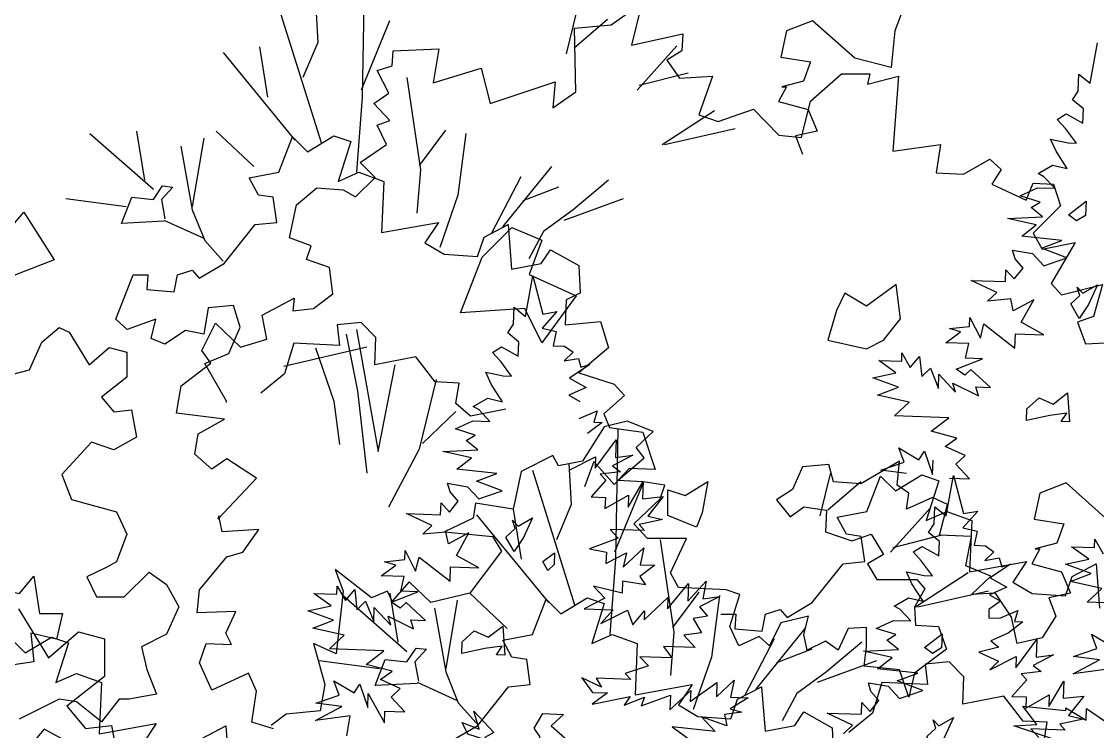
# Model space of a CAD drawing. Header units: inches. Extents: x -11 to 128, y 7 to 56.
# Drawn here: x 21.9189 to 22.3657, y 23.0931 to 23.3881 of the extents above; entities that cross this region are included whole.
import ezdxf

# ---------------------------------------------------------------- set-up
doc = ezdxf.new("R2010")
doc.units = ezdxf.units.IN
doc.header["$MEASUREMENT"] = 0
doc.layers.add('CAY', color=94, linetype='Continuous')
doc.layers.add('CAY-3', color=61, linetype='Continuous')
picture_1 = doc.add_image_def('image1.jpg', size_in_pixel=(1680, 1093))

# ---------------------------------------------------------------- blocks, each defined once
blk = doc.blocks.new('A$C76451831')
at = {"layer": 'CAY'}
for p, q in [((2471.78, 2031.89), (2478.52, 2069.28)), ((2478.52, 2069.28), (2487.71, 2034.06)), ((2460.65, 2024.58), (2461.2, 2040.42)), ((2461.2, 2040.42), (2471.78, 2031.89)), ((2500.93, 2036.32), (2487.25, 2020.93)), ((2487.71, 2034.06), (2500.93, 2036.32)), ((2455.38, 2016.6), (2460.65, 2024.58)), ((2487.25, 2020.93), (2500.28, 2017.75)), ((2465.51, 2008.09), (2455.38, 2016.6)), ((2500.28, 2017.75), (2497.56, 2004.7)), ((2441.16, 1998.51), (2449.49, 2003.66)), ((2449.49, 2003.66), (2465.05, 1994.95)), ((2465.05, 1994.95), (2465.51, 2008.09)), ((2497.56, 2004.7), (2507.97, 2004.34)), ((2507.97, 2004.34), (2515.93, 1998.62)), ((2449.02, 1990.07), (2441.16, 1998.51)), ((2515.93, 1998.62), (2507.5, 1990.75)), ((2507.5, 1990.75), (2520.72, 1993.01)), ((2520.72, 1993.01), (2523.15, 1984.77)), ((2458.97, 1976.58), (2449.02, 1990.07)), ((2531.39, 1987.2), (2512.38, 1974.72)), ((2523.15, 1984.77), (2531.39, 1987.2)), ((2435.08, 1980.13), (2451.28, 1976.85)), ((2440.13, 1969.08), (2435.08, 1980.13)), ((2451.28, 1976.85), (2458.97, 1976.58)), ((2512.38, 1974.72), (2527.93, 1966.01)), ((2450.44, 1952.85), (2440.13, 1969.08)), ((2527.93, 1966.01), (2511.82, 1958.87)), ((2423.54, 1948.35), (2436.95, 1956.04)), ((2436.95, 1956.04), (2450.44, 1952.85)), ((2522.04, 1953.07), (2511.35, 1945.28)), ((2511.82, 1958.87), (2522.04, 1953.07)), ((2428.88, 1945.44), (2423.54, 1948.35)), ((2438.93, 1934.67), (2428.88, 1945.44)), ((2511.35, 1945.28), (2511.08, 1937.59)), ((2521.49, 1937.22), (2538.05, 1944.35)), ((2538.05, 1944.35), (2534.97, 1934.03)), ((2406.96, 1927.62), (2423.09, 1935.22)), ((2423.09, 1935.22), (2438.93, 1934.67)), ((2511.08, 1937.59), (2521.49, 1937.22)), ((2542.67, 1933.76), (2529.16, 1923.36)), ((2534.97, 1934.03), (2542.67, 1933.76)), ((2425.34, 1921.99), (2406.96, 1927.62)), ((2417.01, 1916.85), (2425.34, 1921.99)), ((2529.16, 1923.36), (2513.05, 1916.21)), ((2427.58, 1908.32), (2417.01, 1916.85)), ((2513.05, 1916.21), (2520.56, 1910.51)), ((2536.2, 1891.38), (2555.69, 1917.44)), ((2555.69, 1917.44), (2555.12, 1901.14)), ((2395.35, 1906.72), (2427.58, 1908.32)), ((2421.88, 1900.81), (2395.35, 1906.72)), ((2408.38, 1890.4), (2421.88, 1900.81)), ((2520.56, 1910.51), (2501.81, 1905.72)), ((2501.81, 1905.72), (2520.1, 1897.38)), ((2512.12, 1889.5), (2536.57, 1901.79)), ((2536.57, 1901.79), (2536.2, 1891.38)), ((2571.06, 1903.31), (2552.14, 1893.54)), ((2555.12, 1901.14), (2571.06, 1903.31)), ((2520.1, 1897.38), (2512.12, 1889.5)), ((2552.14, 1893.54), (2559.64, 1887.84)), ((2445.4, 1886.39), (2408.38, 1890.4)), ((2426.57, 1879.34), (2445.4, 1886.39)), ((2559.64, 1887.84), (2540.99, 1885.77)), ((2540.99, 1885.77), (2546.23, 1880.15)), ((2402.2, 1869.31), (2399.77, 1877.55)), ((2399.77, 1877.55), (2418.24, 1874.19)), ((2418.24, 1874.19), (2428.72, 1862.94)), ((2450.28, 1870.35), (2426.57, 1879.34)), ((2546.23, 1880.15), (2532.55, 1864.76)), ((2566.67, 1855.41), (2580.63, 1878.94)), ((2580.63, 1878.94), (2580.08, 1863.1)), ((2409.61, 1860.89), (2402.2, 1869.31)), ((2428.72, 1862.94), (2450.28, 1870.35)), ((2532.55, 1864.76), (2545.68, 1864.3)), ((2545.31, 1853.88), (2567.05, 1866.27)), ((2545.68, 1864.3), (2545.31, 1853.88)), ((2567.05, 1866.27), (2566.67, 1855.41)), ((2580.08, 1863.1), (2599.18, 1865.15)), ((2599.18, 1865.15), (2584.95, 1847.06)), ((2393.31, 1848.31), (2393.69, 1859.18)), ((2393.69, 1859.18), (2401.56, 1850.74)), ((2401.56, 1850.74), (2409.61, 1860.89)), ((2361.63, 1849.42), (2393.31, 1848.31)), ((2385.26, 1838.17), (2361.63, 1849.42)), ((2598.44, 1843.87), (2576.97, 1839.18)), ((2584.95, 1847.06), (2598.44, 1843.87)), ((2376.83, 1830.3), (2385.26, 1838.17)), ((2581.76, 1833.57), (2550.08, 1834.68)), ((2550.08, 1834.68), (2557.51, 1826.71)), ((2576.97, 1839.18), (2581.76, 1833.57)), ((5942.98, 1269.38), (5949.73, 1306.77)), ((5931.85, 1262.06), (5932.41, 1277.91)), ((5932.41, 1277.91), (5942.98, 1269.38)), ((5926.59, 1254.09), (5931.85, 1262.06)), ((5936.72, 1245.57), (5926.59, 1254.09)), ((5936.26, 1232.44), (5936.72, 1245.57)), ((5912.36, 1236), (5920.7, 1241.15)), ((5920.23, 1227.56), (5912.36, 1236)), ((5920.7, 1241.15), (5936.26, 1232.44)), ((5930.18, 1214.07), (5920.23, 1227.56)), ((5192.62, 1187.04), (5205.28, 1219.73)), ((5205.28, 1219.73), (5218.99, 1206.02)), ((5218.99, 1206.02), (5243.25, 1220.79)), ((5243.25, 1220.79), (5259.07, 1215.51)), ((5259.07, 1215.51), (5247.46, 1178.6)), ((5906.28, 1217.62), (5922.48, 1214.34)), ((5911.34, 1206.57), (5906.28, 1217.62)), ((5922.48, 1214.34), (5930.18, 1214.07)), ((5921.65, 1190.34), (5911.34, 1206.57)), ((5165.2, 1181.76), (5192.62, 1187.04)), ((5247.46, 1178.6), (5266.45, 1187.04)), ((5266.45, 1187.04), (5289.65, 1178.6)), ((5894.75, 1185.84), (5908.16, 1193.53)), ((5900.09, 1182.93), (5894.75, 1185.84)), ((5908.16, 1193.53), (5921.65, 1190.34)), ((5173.64, 1165.94), (5165.2, 1181.76)), ((5289.65, 1178.6), (5287.54, 1131.14)), ((5910.13, 1172.16), (5900.09, 1182.93)), ((5187.35, 1163.83), (5173.64, 1165.94)), ((5878.17, 1165.11), (5894.29, 1172.71)), ((5896.55, 1159.48), (5878.17, 1165.11)), ((5894.29, 1172.71), (5910.13, 1172.16)), ((5190.51, 1140.63), (5187.35, 1163.83)), ((5888.21, 1154.33), (5896.55, 1159.48)), ((4942.92, 1133.83), (4956.67, 1149.95)), ((4956.67, 1149.95), (4984.58, 1105.9)), ((5866.56, 1144.21), (5898.79, 1145.8)), ((5898.79, 1145.8), (5888.21, 1154.33)), ((5142, 1102.66), (5170.47, 1138.52)), ((5170.47, 1138.52), (5190.51, 1140.63)), ((5287.54, 1131.14), (5340.28, 1140.63)), ((5340.28, 1140.63), (5327.62, 1121.65)), ((5382.46, 1126.92), (5404.61, 1138.52)), ((5404.61, 1138.52), (5407.78, 1097.39)), ((5893.09, 1138.3), (5866.56, 1144.21)), ((5879.59, 1127.89), (5893.09, 1138.3)), ((5376.14, 1108.99), (5382.46, 1126.92)), ((5916.61, 1123.88), (5879.59, 1127.89)), ((5327.62, 1121.65), (5345.55, 1111.1)), ((5435.2, 1102.66), (5443.64, 1115.32)), ((5443.64, 1115.32), (5470, 1100.55)), ((5870.98, 1115.04), (5889.44, 1111.68)), ((5873.41, 1106.8), (5870.98, 1115.04)), ((5897.78, 1116.83), (5916.61, 1123.88)), ((5921.48, 1107.84), (5897.78, 1116.83)), ((4984.58, 1105.9), (4929.55, 1084.67)), ((5345.55, 1111.1), (5376.14, 1108.99)), ((5880.82, 1098.38), (5873.41, 1106.8)), ((5889.44, 1111.68), (5899.93, 1100.43)), ((5899.93, 1100.43), (5921.48, 1107.84)), ((5098.75, 1092.12), (5112.46, 1096.33)), ((5112.46, 1096.33), (5118.79, 1088.95)), ((5118.79, 1088.95), (5142, 1102.66)), ((5407.78, 1097.39), (5435.2, 1102.66)), ((5470, 1100.55), (5471.06, 1075.24)), ((5864.52, 1085.8), (5864.9, 1096.67)), ((5864.9, 1096.67), (5872.76, 1088.23)), ((5872.76, 1088.23), (5880.82, 1098.38)), ((5057.62, 1092.12), (5071.33, 1092.12)), ((5071.33, 1092.12), (5070.28, 1078.4)), ((5095.59, 1076.3), (5098.75, 1092.12)), ((5420.6, 1053.63), (5427.34, 1091.02)), ((5427.34, 1091.02), (5436.53, 1055.8)), ((5856.47, 1075.66), (5832.84, 1086.91)), ((5832.84, 1086.91), (5864.52, 1085.8)), ((5070.28, 1078.4), (5095.59, 1076.3)), ((5471.06, 1075.24), (5458.4, 1068.91)), ((5848.03, 1067.79), (5856.47, 1075.66)), ((5458.4, 1068.91), (5457.35, 1045.71)), ((5869.4, 1069.76), (5848.03, 1067.79)), ((5871.74, 1058.8), (5869.4, 1069.76)), ((5890.67, 1069.02), (5871.74, 1058.8)), ((5879.07, 1048.12), (5890.67, 1069.02)), ((5409.47, 1046.31), (5410.02, 1062.16)), ((5410.02, 1062.16), (5420.6, 1053.63)), ((5449.75, 1058.05), (5436.08, 1042.67)), ((5436.53, 1055.8), (5449.75, 1058.05)), ((5268.56, 1047.82), (5246.41, 1045.71)), ((5246.41, 1045.71), (5248.52, 1026.72)), ((5282.27, 1034.11), (5268.56, 1047.82)), ((5404.2, 1038.34), (5409.47, 1046.31)), ((5457.35, 1045.71), (5490.04, 1048.87)), ((5490.04, 1048.87), (5497.42, 1024.62)), ((5831.36, 1044.35), (5831.64, 1052.5)), ((5831.64, 1052.5), (5841.4, 1033.57)), ((5841.4, 1033.57), (5844.58, 1046.6)), ((5844.58, 1046.6), (5873.25, 1024.3)), ((5899.96, 1036.51), (5879.07, 1048.12)), ((4973.18, 1029.62), (4989.3, 1043.38)), ((4989.3, 1043.38), (4998.73, 1039.05)), ((4998.73, 1039.05), (5017.21, 1008.77)), ((5414.33, 1029.82), (5404.2, 1038.34)), ((5436.08, 1042.67), (5449.11, 1039.49)), ((5449.11, 1039.49), (5446.38, 1026.44)), ((5809.53, 1029.24), (5823.02, 1039.2)), ((5812.7, 1042.28), (5831.36, 1044.35)), ((5823.02, 1039.2), (5812.7, 1042.28)), ((5873.25, 1024.3), (5873.71, 1037.43)), ((5873.71, 1037.43), (5899.96, 1036.51)), ((4961.78, 1004.06), (4973.18, 1029.62)), ((5206.33, 1028.83), (5197.89, 1000.36)), ((5248.52, 1026.72), (5206.33, 1028.83)), ((5281.21, 1008.8), (5282.27, 1034.11)), ((5389.98, 1020.25), (5398.31, 1025.4)), ((5398.31, 1025.4), (5413.87, 1016.69)), ((5413.87, 1016.69), (5414.33, 1029.82)), ((5446.38, 1026.44), (5456.79, 1026.07)), ((5456.79, 1026.07), (5464.75, 1020.36)), ((5830.8, 1028.5), (5809.53, 1029.24)), ((5827.61, 1015.01), (5830.8, 1028.5)), ((5017.21, 1008.77), (5035.68, 1024.9)), ((5035.68, 1024.9), (5051.8, 1020.57)), ((5051.8, 1020.57), (5051.8, 997.37)), ((5273.84, 1025.02), (5197.19, 1007.32)), ((5319.18, 1016.18), (5281.21, 1008.8)), ((5337.11, 992.97), (5319.18, 1016.18)), ((5397.84, 1011.81), (5389.98, 1020.25)), ((5464.75, 1020.36), (5456.32, 1012.49)), ((5497.42, 1024.62), (5470, 1001.41)), ((5768.6, 1012.08), (5768.87, 1019.78)), ((5768.87, 1019.78), (5776.56, 1006.37)), ((5776.56, 1006.37), (5785.07, 1016.5)), ((5785.07, 1016.5), (5787.13, 997.84)), ((5407.79, 998.32), (5397.84, 1011.81)), ((5456.32, 1012.49), (5469.54, 1014.75)), ((5480.21, 1008.94), (5461.2, 996.45)), ((5469.54, 1014.75), (5471.97, 1006.5)), ((5471.97, 1006.5), (5480.21, 1008.94)), ((5747.33, 1012.83), (5768.6, 1012.08)), ((5763.24, 1001.39), (5747.33, 1012.83)), ((5787.13, 997.84), (5795.11, 1005.72)), ((5795.11, 1005.72), (5802.61, 986.87)), ((5819.1, 1004.88), (5843.45, 1014.46)), ((5843.45, 1014.46), (5827.61, 1015.01)), ((4945.27, 999.73), (4961.78, 1004.06)), ((5051.8, 997.37), (5028.61, 978.89)), ((5197.89, 1000.36), (5175.75, 982.43)), ((5388.95, 990.82), (5383.9, 1001.87)), ((5383.9, 1001.87), (5400.1, 998.59)), ((5400.1, 998.59), (5407.79, 998.32)), ((5461.2, 996.45), (5476.75, 987.75)), ((5470, 1001.41), (5502.7, 990.87)), ((5741.78, 996.7), (5763.24, 1001.39)), ((5765.5, 988.16), (5741.78, 996.7)), ((5802.61, 986.87), (5803.07, 1000)), ((5803.07, 1000), (5818.36, 983.6)), ((5827.06, 999.16), (5819.1, 1004.88)), ((5832.68, 1004.41), (5827.06, 999.16)), ((5850.68, 987.91), (5832.68, 1004.41)), ((5359.26, 991.92), (5337.11, 992.97)), ((5356.1, 972.94), (5359.26, 991.92)), ((5399.26, 974.59), (5388.95, 990.82)), ((5476.75, 987.75), (5460.64, 980.61)), ((5502.7, 990.87), (5512.19, 980.32)), ((5746.21, 980.68), (5765.5, 988.16)), ((5818.36, 983.6), (5815.93, 991.84)), ((5815.93, 991.84), (5839.54, 980.14)), ((5839.54, 980.14), (5837.1, 988.38)), ((5837.1, 988.38), (5850.68, 987.91)), ((5028.61, 978.89), (5040.01, 965.12)), ((5372.37, 970.09), (5385.78, 977.78)), ((5385.78, 977.78), (5399.26, 974.59)), ((5460.64, 980.61), (5470.86, 974.81)), ((5512.19, 980.32), (5493.21, 963.44)), ((5775.43, 974.22), (5746.21, 980.68)), ((5040.01, 965.12), (5056.12, 967.09)), ((5056.12, 967.09), (5060.84, 941.92)), ((5369.81, 961.33), (5356.1, 972.94)), ((5402.5, 967.66), (5369.81, 961.33)), ((5377.7, 967.18), (5372.37, 970.09)), ((5387.75, 956.41), (5377.7, 967.18)), ((5470.31, 958.96), (5486.87, 966.09)), ((5486.87, 966.09), (5483.79, 955.77)), ((5761.85, 961.55), (5775.43, 974.22)), ((5355.78, 949.36), (5371.91, 956.96)), ((5371.91, 956.96), (5387.75, 956.41)), ((5491.49, 955.5), (5477.98, 945.09)), ((5483.79, 955.77), (5491.49, 955.5)), ((5493.21, 963.44), (5498.48, 950.79)), ((5812.09, 959.79), (5761.85, 961.55)), ((5795.79, 947.21), (5812.09, 959.79)), ((5374.16, 943.73), (5355.78, 949.36)), ((5498.48, 950.79), (5529.07, 946.57)), ((5529.07, 946.57), (5540.67, 911.76)), ((5819.59, 940.94), (5795.79, 947.21)), ((5019.17, 937.2), (4991.66, 907.32)), ((5040.01, 930.13), (5019.17, 937.2)), ((5060.84, 941.92), (5040.01, 930.13)), ((5365.83, 938.58), (5374.16, 943.73)), ((5376.41, 930.06), (5365.83, 938.58)), ((5485.02, 913.12), (5504.51, 939.18)), ((5504.51, 939.18), (5503.94, 922.88)), ((5808.89, 933.16), (5819.59, 940.94)), ((5344.18, 928.46), (5376.41, 930.06)), ((5370.71, 922.55), (5344.18, 928.46)), ((5770.77, 918.62), (5765.8, 931.94)), ((5765.8, 931.94), (5784.45, 920.86)), ((5784.45, 920.86), (5789.71, 928.84)), ((5789.71, 928.84), (5797.11, 907.27)), ((5827.18, 924.81), (5808.89, 933.16)), ((5357.2, 912.14), (5370.71, 922.55)), ((5460.94, 911.24), (5485.39, 923.53)), ((5483.71, 919.15), (5475.28, 895.94)), ((5502.7, 898.05), (5483.71, 919.15)), ((5485.39, 923.53), (5485.02, 913.12)), ((5519.88, 925.04), (5500.96, 915.28)), ((5503.94, 922.88), (5519.88, 925.04)), ((5749.22, 911.21), (5770.77, 918.62)), ((5797.11, 907.27), (5797.57, 920.4)), ((5818.75, 916.95), (5827.18, 924.81)), ((5831.42, 903.36), (5818.75, 916.95)), ((4991.66, 907.32), (5000.7, 884.12)), ((5394.22, 908.13), (5357.2, 912.14)), ((5375.39, 901.08), (5394.22, 908.13)), ((5508.46, 909.58), (5489.81, 907.51)), ((5489.81, 907.51), (5495.05, 901.89)), ((5500.96, 915.28), (5508.46, 909.58)), ((5516.41, 912.82), (5502.7, 898.05)), ((5540.67, 911.76), (5516.41, 912.82)), ((5773.13, 908.11), (5749.22, 911.21)), ((5351.03, 891.05), (5348.6, 899.29)), ((5348.6, 899.29), (5367.06, 895.93)), ((5367.06, 895.93), (5377.54, 884.68)), ((5399.1, 892.09), (5375.39, 901.08)), ((5495.05, 901.89), (5481.37, 886.5)), ((5515.49, 877.14), (5529.45, 900.68)), ((5529.45, 900.68), (5528.9, 884.84)), ((5812.86, 904), (5831.42, 903.36)), ((5358.44, 882.63), (5351.03, 891.05)), ((5377.54, 884.68), (5399.1, 892.09)), ((5481.37, 886.5), (5494.5, 886.04)), ((5494.14, 875.62), (5515.87, 888.01)), ((5494.5, 886.04), (5494.14, 875.62)), ((5515.87, 888.01), (5515.49, 877.14)), ((5528.9, 884.84), (5548, 886.89)), ((5548, 886.89), (5533.78, 868.8)), ((5000.7, 884.12), (5042.37, 872.71)), ((5342.14, 870.05), (5342.52, 880.92)), ((5342.52, 880.92), (5350.38, 872.48)), ((5350.38, 872.48), (5358.44, 882.63)), ((5042.37, 872.71), (5051.8, 851.87)), ((5310.45, 871.16), (5342.14, 870.05)), ((5334.08, 859.91), (5310.45, 871.16)), ((5533.78, 868.8), (5547.26, 865.61)), ((5325.65, 852.04), (5334.08, 859.91)), ((5498.9, 856.42), (5506.33, 848.45)), ((5530.59, 855.31), (5498.9, 856.42)), ((5547.26, 865.61), (5525.8, 860.92)), ((5525.8, 860.92), (5530.59, 855.31)), ((5051.8, 851.87), (5042.37, 826.31)), ((5347.01, 854.01), (5325.65, 852.04)), ((5349.35, 843.05), (5347.01, 854.01)), ((5368.29, 853.27), (5349.35, 843.05)), ((5356.68, 832.37), (5368.29, 853.27)), ((5506.33, 848.45), (5479.7, 838.5)), ((5308.97, 828.6), (5309.25, 836.75)), ((5309.25, 836.75), (5319.01, 817.82)), ((5479.7, 838.5), (5495.44, 835.23)), ((5510.83, 821.55), (5530.03, 839.46)), ((5530.03, 839.46), (5526.76, 823.71)), ((5042.37, 826.31), (5033.32, 821.59)), ((5290.32, 826.53), (5308.97, 828.6)), ((5300.63, 823.45), (5290.32, 826.53)), ((5319.01, 817.82), (5322.19, 830.85)), ((5322.19, 830.85), (5350.86, 808.55)), ((5377.57, 820.76), (5356.68, 832.37)), ((5495.44, 835.23), (5495.08, 824.82)), ((5495.08, 824.82), (5514, 834.58)), ((5514, 834.58), (5510.83, 821.55)), ((5033.32, 821.59), (5014.85, 812.55)), ((5049.44, 794.06), (5072.63, 816.87)), ((5072.63, 816.87), (5088.75, 805.47)), ((5287.14, 813.49), (5300.63, 823.45)), ((5350.86, 808.55), (5351.32, 821.68)), ((5351.32, 821.68), (5377.57, 820.76)), ((5540.34, 823.24), (5526.38, 812.84)), ((5526.76, 823.71), (5540.34, 823.24)), ((5014.85, 812.55), (5023.89, 794.06)), ((5308.42, 812.75), (5287.14, 813.49)), ((5305.23, 799.26), (5308.42, 812.75)), ((5510.37, 808.42), (5509.99, 797.55)), ((5531.55, 804.96), (5510.37, 808.42)), ((5526.38, 812.84), (5531.55, 804.96)), ((5552.08, 782.93), (5571.47, 806.28)), ((5570.9, 789.98), (5587.86, 808.43)), ((5571.47, 806.28), (5570.9, 789.98)), ((5587.86, 808.43), (5584.57, 792.23)), ((5088.75, 805.47), (5100.15, 784.63)), ((5240.86, 785.64), (5224.94, 797.08)), ((5224.94, 797.08), (5246.21, 796.33)), ((5246.21, 796.33), (5246.48, 804.03)), ((5246.48, 804.03), (5254.17, 790.62)), ((5254.17, 790.62), (5262.68, 800.75)), ((5262.68, 800.75), (5264.75, 782.09)), ((5296.71, 789.13), (5321.07, 798.71)), ((5321.07, 798.71), (5305.23, 799.26)), ((5509.99, 797.55), (5483.48, 803.92)), ((5483.48, 803.92), (5493.96, 792.67)), ((5023.89, 794.06), (5049.44, 794.06)), ((5264.75, 782.09), (5272.73, 789.97)), ((5272.73, 789.97), (5280.23, 771.12)), ((5304.67, 783.41), (5296.71, 789.13)), ((5310.29, 788.66), (5304.67, 783.41)), ((5328.3, 772.16), (5310.29, 788.66)), ((5493.96, 792.67), (5475.04, 782.9)), ((5530.42, 772.81), (5552.44, 793.35)), ((5552.44, 793.35), (5552.08, 782.93)), ((5600.51, 794.39), (5581.59, 784.62)), ((5584.57, 792.23), (5600.51, 794.39)), ((4951.7, 782.9), (4979.41, 737.48)), ((5100.15, 784.63), (5088.75, 759.46)), ((5219.39, 780.95), (5240.86, 785.64)), ((5243.11, 772.42), (5219.39, 780.95)), ((5280.23, 771.12), (5280.68, 784.25)), ((5280.68, 784.25), (5295.97, 767.85)), ((5475.04, 782.9), (5501.74, 781.97)), ((5501.74, 781.97), (5490.42, 769.22)), ((5490.42, 769.22), (5514.87, 781.51)), ((5514.87, 781.51), (5519.84, 768.19)), ((5519.84, 768.19), (5530.71, 780.96)), ((5530.71, 780.96), (5530.42, 772.81)), ((5581.59, 784.62), (5589, 776.2)), ((5223.82, 764.93), (5243.11, 772.42)), ((5295.97, 767.85), (5293.54, 776.09)), ((5293.54, 776.09), (5317.15, 764.39)), ((5314.72, 772.64), (5328.3, 772.16)), ((5317.15, 764.39), (5314.72, 772.64)), ((5589, 776.2), (5575.78, 773.95)), ((5575.78, 773.95), (5583.47, 760.53)), ((4979.41, 737.48), (5007.12, 761.66)), ((5007.12, 761.66), (5031.3, 755.18)), ((5088.75, 759.46), (5065.56, 747.66)), ((5253.05, 758.47), (5223.82, 764.93)), ((5239.46, 745.8), (5253.05, 758.47)), ((5583.47, 760.53), (5567.08, 758.38)), ((5567.08, 758.38), (5577.56, 747.14)), ((5031.3, 755.18), (5031.3, 720.37)), ((5065.56, 747.66), (5070.27, 726.82)), ((5577.56, 747.14), (5548.14, 748.16)), ((5548.14, 748.16), (5555.93, 737.47)), ((5289.7, 744.04), (5239.46, 745.8)), ((5273.4, 731.46), (5289.7, 744.04)), ((5526.51, 738.49), (5534.37, 730.06)), ((5555.93, 737.47), (5526.51, 738.49)), ((5070.27, 726.82), (5079.31, 704.01)), ((5297.2, 725.19), (5273.4, 731.46)), ((5534.37, 730.06), (5512.83, 723.1)), ((5031.3, 720.37), (4996.51, 692.65)), ((5286.51, 717.41), (5297.2, 725.19)), ((5304.79, 709.06), (5286.51, 717.41)), ((5472.81, 719.06), (5482.76, 705.57)), ((5491.08, 710.26), (5472.81, 719.06)), ((5518.07, 717.48), (5485.93, 718.6)), ((5485.93, 718.6), (5491.08, 710.26)), ((5512.83, 723.1), (5518.07, 717.48)), ((5597.27, 701.57), (5613.66, 716.86)), ((5613.66, 716.86), (5610.39, 701.11)), ((5248.39, 702.87), (5243.42, 716.19)), ((5243.42, 716.19), (5262.06, 705.11)), ((5262.06, 705.11), (5267.32, 713.09)), ((5267.32, 713.09), (5274.73, 691.52)), ((5296.36, 701.2), (5304.79, 709.06)), ((5554.25, 689.47), (5573.45, 707.39)), ((5573.09, 696.97), (5597.73, 714.7)), ((5573.45, 707.39), (5573.09, 696.97)), ((5597.73, 714.7), (5597.27, 701.57)), ((4989.3, 699.29), (4952.35, 680.81)), ((5005.42, 696.93), (4989.3, 699.29)), ((5028.61, 678.45), (5005.42, 696.93)), ((5044.72, 699.29), (5028.61, 678.45)), ((5054.16, 699.29), (5044.72, 699.29)), ((5079.31, 704.01), (5054.16, 699.29)), ((5226.83, 695.46), (5248.39, 702.87)), ((5274.73, 691.52), (5275.19, 704.66)), ((5275.19, 704.66), (5290.09, 677.39)), ((5309.03, 687.61), (5296.36, 701.2)), ((5496.34, 705.09), (5482.38, 694.7)), ((5482.38, 694.7), (5517.52, 701.63)), ((5482.76, 705.57), (5496.34, 705.09)), ((5517.52, 701.63), (5511.8, 693.67)), ((5511.8, 693.67), (5530.64, 701.17)), ((5527.64, 693.12), (5554.72, 703.05)), ((5530.64, 701.17), (5527.64, 693.12)), ((5554.72, 703.05), (5554.25, 689.47)), ((5626.69, 700.54), (5610.01, 690.24)), ((5610.39, 701.11), (5626.69, 700.54)), ((4996.51, 692.65), (5013.61, 672.01)), ((5226.28, 679.62), (5250.74, 692.36)), ((5250.74, 692.36), (5226.83, 695.46)), ((5290.09, 677.39), (5290.47, 688.25)), ((5290.47, 688.25), (5309.03, 687.61)), ((5620.78, 687.15), (5604.85, 684.98)), ((5610.01, 690.24), (5620.78, 687.15)), ((5258.6, 683.93), (5226.28, 679.62)), ((5255.24, 665.46), (5258.6, 683.93)), ((5606.74, 674.49), (5583.48, 683.01)), ((5583.48, 683.01), (5596.14, 669.42)), ((5604.85, 684.98), (5606.74, 674.49)), ((5013.61, 672.01), (5037.78, 674.95)), ((5037.78, 674.95), (5044.86, 637.2)), ((5596.14, 669.42), (5556.41, 673.53)), ((5556.41, 673.53), (5571.87, 662.11))]:
    blk.add_line(p, q, dxfattribs=at)
for points in [[(2451.67, 1910.2), (2467.97, 1922.77), (2467.51, 1909.64), (2459.17, 1904.49)], [(2453.77, 1827.61), (2462.2, 1835.48), (2459.75, 1843.27), (2464.99, 1837.65), (2478.4, 1845.34), (2470.06, 1827.05), (2461.46, 1814.2)], [(722.77, 1185.82), (750.48, 1213.54), (778.19, 1201.66), (766.32, 1169.98), (809.87, 1150.17), (778.19, 1106.61), (762.36, 1138.29), (702.98, 1134.33)], [(1109.93, 1128.8), (1105.97, 1160.49), (1078.25, 1140.68), (1058.46, 1152.57), (1050.54, 1136.72), (1042.62, 1109), (1078.25, 1101.08), (1094.09, 1109)], [(5922.87, 1147.68), (5939.17, 1160.26), (5938.72, 1147.13), (5930.38, 1141.98)], [(5924.98, 1065.1), (5933.41, 1072.97), (5930.96, 1080.76), (5936.2, 1075.14), (5949.61, 1082.83), (5941.27, 1064.53), (5932.66, 1051.69)], [(5923.88, 955.89), (5916.19, 956.16), (5921.45, 964.13), (5905.51, 961.97), (5884.05, 957.28), (5884.43, 968.14), (5895.66, 978.18), (5908.59, 972.29), (5922.1, 982.7)], [(5552.38, 869.17), (5552.38, 892.93), (5568.21, 887.65), (5589.33, 900.85), (5584.05, 871.81), (5578.77, 858.61)], [(5402.59, 849.35), (5411.02, 857.22), (5408.57, 865.01), (5413.82, 859.39), (5427.23, 867.08), (5418.88, 848.78), (5410.28, 835.94)], [(4915.73, 781.35), (4928.92, 802.48), (4952.68, 797.2), (4965.87, 813.04), (4971.15, 778.71), (4992.27, 778.71), (4986.99, 754.95), (4963.23, 760.23), (4965.87, 733.83), (4947.4, 731.19), (4942.12, 736.47), (4942.12, 760.23), (4915.73, 760.23), (4899.89, 776.07)], [(5401.49, 740.14), (5393.8, 740.41), (5399.06, 748.38), (5383.13, 746.22), (5361.67, 741.53), (5362.05, 752.4), (5373.27, 762.43), (5386.21, 756.54), (5399.71, 766.95)], [(5385.59, 660.91), (5367.22, 666.99), (5362.15, 677.59), (5377.8, 671.61), (5372.94, 688.09), (5391.29, 668.41), (5382.97, 663.72)], [(5433.75, 664.66), (5428.59, 672.55), (5436.76, 685.87), (5455.77, 685.2), (5444.52, 674.72), (5459.91, 661.03), (5435.54, 651)], [(4975.54, 671.37), (4963.75, 657.61), (4954.71, 632.05), (4984.58, 620.64), (4991.66, 641.49), (5014.85, 646.2), (4996.37, 659.97)]]:
    blk.add_lwpolyline(points, close=True, dxfattribs=at)
for points in [[(5770.59, 1339.97), (5762.15, 1317.82), (5758.99, 1284.07), (5725.24, 1292.51), (5686.21, 1327.31), (5661.96, 1317.82), (5656.68, 1293.56), (5684.1, 1289.34), (5677.78, 1271.41), (5657.74, 1266.14), (5661.96, 1266.14), (5654.57, 1252.43), (5682, 1245.05), (5690.43, 1225.01), (5670.39, 1220.79), (5676.72, 1203.91)], [(529.97, 749.26), (509.93, 755.59), (514.15, 784.06), (506.77, 800.94), (473.02, 785.12), (461.42, 810.43), (467.75, 828.36), (490.95, 827.3), (485.68, 837.85), (495.17, 857.89), (459.31, 856.84), (461.42, 877.93), (486.73, 908.52), (501.5, 912.73), (516.26, 933.83), (482.51, 931.72), (479.35, 946.48), (478.29, 943.32), (514.15, 981.29), (486.73, 999.22), (473.02, 989.73), (457.2, 1003.44), (460.36, 1022.42), (484.62, 1036.13), (440.32, 1041.41), (444.54, 1066.72), (471.97, 1087.81), (463.53, 1099.41), (476.18, 1124.73), (499.39, 1102.58), (523.65, 1109.96), (519.43, 1132.11), (548.96, 1147.93), (547.9, 1136.33), (566.89, 1138.44), (584.82, 1152.15), (581.65, 1176.41), (560.56, 1183.79), (564.78, 1196.44), (544.74, 1203.83), (551.07, 1234.41), (570.05, 1250.23), (594.31, 1248.12), (605.91, 1241.8), (623.84, 1259.73), (610.13, 1273.44), (634.39, 1290.31), (625.95, 1308.24), (637.55, 1312.46), (622.79, 1328.28), (636.5, 1337.77), (625.95, 1358.87), (639.66, 1363.09), (640.72, 1376.8), (682.9, 1378.91), (677.63, 1347.27), (721.93, 1360.98), (730.36, 1328.28), (790.48, 1348.32), (788.37, 1324.06), (809.47, 1338.83), (808.41, 1397.89), (842.16, 1401.05), (870.64, 1421.09), (861.15, 1382.07), (908.61, 1392.62), (907.55, 1376.8), (893.84, 1368.36), (905.44, 1351.48), (936.03, 1353.59), (923.37, 1317.73), (941.3, 1311.41), (974, 1323.01), (997.2, 1298.75), (1018.29, 1296.64), (1026.73, 1330.39), (1055.21, 1355.7), (1081.57, 1355.7), (1079.47, 1346.21), (1107.94, 1353.59), (1102.67, 1283.98), (1146.97, 1290.31), (1142.75, 1263.94), (1168.06, 1262.89), (1192.32, 1276.6), (1202.86, 1267.11), (1194.43, 1253.4), (1226.07, 1238.63), (1232.4, 1254.45), (1251.38, 1253.4), (1257.71, 1233.36), (1232.4, 1208.05), (1240.83, 1193.28), (1271.42, 1199.61), (1249.27, 1161.64), (1258.76, 1151.09), (1296.73, 1160.59), (1288.29, 1131.05), (1273.53, 1125.78), (1280.91, 1105.74), (1324.15, 1107.85)], [(1302, 942.27), (1262.98, 977.07), (1238.72, 967.58), (1233.45, 943.32), (1260.87, 939.1), (1254.54, 921.17), (1234.5, 915.9), (1238.72, 915.9), (1231.34, 902.19), (1258.76, 894.8), (1267.2, 874.77), (1247.16, 870.55), (1253.49, 853.67)], [(5271.72, 1376.88), (5269.61, 1256.65), (5264.34, 1187.04)], [(5226.37, 1345.24), (5228.48, 1307.27), (5214.77, 1274.58)], [(5192.62, 1338.91), (5231.64, 1214.46)], [(5467.89, 1335.75), (5458.4, 1296.72)], [(5294.92, 1327.31), (5268.56, 1262.97)], [(5496.37, 1328.37), (5465.78, 1302)], [(5560.71, 1304.11), (5523.79, 1262.97)], [(5140.94, 1297.78), (5207.39, 1216.57)], [(5174.69, 1303.05), (5182.07, 1256.65)], [(5310.75, 1274.58), (5323.4, 1189.15), (5320.24, 1149.07)], [(5571.25, 1278.8), (5525.9, 1267.19)], [(5595.51, 1243.99), (5547, 1212.35)], [(5060.78, 1225.01), (5068.17, 1179.65)], [(5134.61, 1225.01), (5169.42, 1192.31)], [(5346.6, 1226.06), (5322.35, 1193.37)], [(5614.5, 1227.12), (5549.1, 1212.35)], [(5017.54, 1222.9), (5076.6, 1171.22)], [(5123.01, 1218.68), (5112.46, 1155.4)], [(5365.59, 1222.9), (5358.21, 1165.94), (5341.33, 1117.43)], [(1301.93, 732.61), (1263.9, 720.79), (1267.08, 733.83), (1235.4, 734.94), (1251.43, 739.82), (1214.69, 751.98), (1236.05, 753.5), (1223.04, 770.27), (1262.77, 766.17), (1262.86, 768.88), (1281.49, 757.35), (1281.87, 768.22), (1310.19, 748.64)], [(1301.73, 804.7), (1269.4, 800.39), (1293.86, 813.13), (1269.96, 816.24), (1291.51, 823.64), (1286.54, 836.96), (1305.19, 825.89)], [(1332.83, 864.81), (1282.59, 866.57), (1296.17, 879.24), (1266.94, 885.7), (1286.24, 893.19), (1262.52, 901.72), (1283.98, 906.41), (1268.07, 917.85), (1289.34, 917.11), (1289.61, 924.8), (1297.3, 911.39)], [(5101.92, 1211.3), (5112.46, 1152.23), (5124.07, 1123.76), (5140.94, 1104.77)], [(5444.69, 1192.31), (5399.34, 1136.41)], [(5086.1, 1141.69), (5047.07, 1139.58), (5056.57, 1163.83), (5076.6, 1161.72), (5085.04, 1174.38), (5094.53, 1173.33), (5083.99, 1161.72), (5087.15, 1143.8)], [(5416.21, 1182.82), (5388.79, 1130.08)], [(5497.42, 1179.65), (5464.73, 1152.23), (5437.31, 1132.19), (5423.6, 1106.88)], [(5451.02, 1173.33), (5418.32, 1160.67)], [(4995.39, 1162.78), (5051.29, 1155.4)], [(5456.29, 1142.74), (5511.14, 1162.78)], [(5086.1, 1142.74), (5123.01, 1125.87)], [(5144.1, 973.99), (5144.1, 975.05), (5124.07, 1009.85), (5146.21, 1019.34), (5156.76, 1043.6), (5150.43, 1063.64), (5127.23, 1061.53), (5123.01, 1037.27), (5106.14, 1040.44), (5087.15, 1027.78), (5074.5, 1033.05), (5078.71, 1050.98), (5052.35, 1041.49), (5041.8, 1050.98), (5057.62, 1092.12)], [(5254.85, 1037.27), (5265.39, 984.54), (5273.83, 908.6)], [(5264.34, 1041.49), (5284.38, 928.64), (5300.2, 1008.8)], [(1253.49, 853.67), (1240.83, 833.63), (1217.63, 828.36), (1212.36, 852.62), (1197.59, 874.77), (1175.44, 873.71), (1193.37, 890.59), (1170.17, 900.08), (1175.44, 927.5), (1145.91, 928.55), (1153.29, 957.03), (1139.58, 963.36), (1115.32, 952.81), (1117.43, 967.58), (1106.89, 974.96), (1109, 997.11), (1073.14, 976.02), (1047.82, 978.12), (1043.61, 993.94), (1019.35, 991.84), (1009.86, 970.74), (995.09, 961.25), (1007.75, 945.43), (1020.4, 954.92), (1041.5, 951.76), (1040.44, 931.72), (1064.7, 923.28), (1082.63, 929.61), (1094.23, 910.62), (1079.47, 902.19), (1087.9, 887.42), (1124.82, 887.42), (1132.2, 878.98), (1122.71, 862.11), (1123.76, 845.23), (1144.86, 844.18), (1152.24, 823.09), (1122.71, 800.94), (1117.43, 778.79), (1109, 804.1), (1076.3, 807.27), (1078.41, 825.19), (1078.41, 843.12), (1061.54, 842.07), (1052.04, 822.03), (1040.44, 830.47), (1023.57, 822.03), (1020.4, 836.8), (1024.62, 853.67), (999.31, 847.34), (988.76, 826.25), (979.27, 834.69), (960.29, 826.25), (951.85, 844.18), (961.34, 873.71), (948.68, 877.93), (904.39, 880.04), (897, 893.75), (911.77, 925.39), (875.91, 925.39), (863.25, 939.1), (887.51, 962.3), (891.73, 974.96), (871.69, 978.12), (848.49, 979.18), (872.75, 1000.27), (865.36, 1009.77), (881.18, 1024.53), (856.93, 1034.02), (835.83, 1028.75), (815.79, 997.11), (793.65, 992.89), (788.37, 1002.38), (758.84, 987.62), (751.46, 952.81), (716.65, 958.09), (714.54, 944.37), (688.18, 931.72), (732.47, 927.5), (740.91, 913.79), (711.38, 874.77), (675.52, 866.33), (655.48, 885.31), (639.66, 867.38), (635.44, 876.87), (620.68, 870.55), (586.93, 896.91), (594.31, 876.87), (587.98, 818.87), (566.89, 828.36), (577.43, 790.39), (573.22, 766.13), (541.57, 762.97), (527.86, 752.42)], [(848.49, 1026.64), (846.38, 906.41), (841.11, 836.8)], [(5226.37, 1024.62), (5243.25, 975.05), (5248.52, 934.97)], [(769.39, 988.67), (808.41, 864.22)], [(803.14, 995), (805.25, 957.03), (791.54, 924.34)], [(1044.66, 985.51), (1035.17, 946.48)], [(5338.17, 995.08), (5322.35, 930.75), (5293.87, 876.96)], [(871.69, 977.07), (845.32, 912.73)], [(1073.14, 978.12), (1042.55, 951.76)], [(5356.1, 965.55), (5325.51, 936.02)], [(717.71, 947.54), (784.15, 866.33)], [(751.46, 952.81), (758.84, 906.41)], [(1137.47, 953.87), (1100.56, 912.73)], [(1148.02, 928.55), (1102.67, 916.95)], [(887.51, 924.34), (900.17, 838.91), (897, 798.83)], [(1172.28, 893.75), (1123.76, 862.11)], [(923.37, 875.82), (899.11, 843.12)], [(1191.26, 876.87), (1125.87, 862.11)], [(594.31, 872.66), (653.37, 820.98)], [(695.56, 738.71), (718.76, 752.42), (747.24, 788.28), (767.28, 790.39), (764.11, 813.59), (750.4, 815.7), (741.97, 831.52), (769.39, 836.8), (782.04, 869.49), (795.75, 855.78), (820.01, 870.55), (835.83, 865.27), (824.23, 828.36), (843.22, 836.8), (866.42, 828.36), (864.31, 780.9), (917.04, 790.39), (904.39, 771.41), (922.32, 760.86), (952.9, 758.75), (959.23, 776.68), (981.38, 788.28), (984.54, 747.15), (1011.97, 752.42), (1020.4, 765.08), (1046.77, 750.31), (1047.82, 725)], [(637.55, 874.77), (644.93, 829.41)], [(699.78, 868.44), (689.23, 805.16)], [(711.38, 874.77), (746.18, 842.07)], [(942.36, 872.66), (934.97, 815.7), (918.1, 767.19)], [(678.68, 861.05), (689.23, 801.99), (700.83, 773.52), (717.71, 754.53)], [(1021.46, 842.07), (976.11, 786.17)], [(992.98, 832.58), (965.56, 779.84)], [(1074.19, 829.41), (1041.5, 801.99), (1014.07, 781.95), (1000.36, 756.64)], [(5441.39, 818.53), (5436.7, 826.86), (5447.39, 834.64), (5447.01, 823.78), (5441.39, 818.53)], [(662.86, 791.44), (623.84, 789.34), (633.33, 813.59), (653.37, 811.48), (661.81, 824.14), (671.3, 823.09), (660.75, 811.48), (663.92, 793.55)], [(1027.79, 823.09), (995.09, 810.43)], [(572.16, 812.54), (628.06, 805.16)], [(1033.06, 792.5), (1087.9, 812.54)], [(662.86, 792.5), (699.78, 775.62)]]:
    blk.add_lwpolyline(points, dxfattribs=at)
at = {"layer": 'CAY-3'}
for points in [[(5601.46, 778.11), (5615.17, 778.11), (5614.12, 764.39), (5639.43, 762.29), (5642.59, 778.11), (5656.3, 782.32), (5662.63, 774.94), (5685.84, 788.65), (5714.31, 824.51), (5734.35, 826.62), (5731.19, 849.82), (5717.48, 851.93), (5709.04, 867.75), (5736.46, 873.03), (5749.12, 905.72), (5762.83, 892.01), (5787.09, 906.78), (5802.91, 901.5), (5791.3, 864.59), (5810.29, 873.03), (5833.49, 864.59), (5831.38, 817.13), (5884.12, 826.62), (5871.46, 807.64), (5889.39, 797.09), (5919.98, 794.98), (5926.3, 812.91), (5948.45, 824.51), (5951.62, 783.38)], [(5966.38, 605.14), (5941.07, 603.03), (5931.58, 620.96), (5949.51, 638.89), (5946.34, 653.65), (5913.65, 647.32), (5899.94, 658.93), (5903.1, 677.91), (5880.95, 678.97), (5863.02, 702.17), (5825.05, 694.79), (5826.11, 720.1), (5812.4, 733.81), (5790.25, 731.7), (5792.36, 712.72), (5750.17, 714.82), (5741.73, 686.35), (5719.59, 668.42)], [(286.54, 833.26), (300.26, 819.55), (324.51, 834.31), (340.33, 829.04), (328.73, 792.13), (347.72, 800.56), (370.92, 792.13), (368.81, 744.67), (421.54, 754.16), (408.89, 735.17)], [(463.73, 740.45), (485.88, 752.05), (489.04, 710.92)]]:
    blk.add_lwpolyline(points, dxfattribs=at)

msp = doc.modelspace()

# ---------------------------------------------------------------- block references
at = {"layer": 'CAY', "xscale": 0.0004489089019145984, "yscale": 0.0004489089019145984, "zscale": 0.0004489089019145984}
for p in [(19.69482, 22.79263), (21.78568, 22.75783), (21.19327, 22.27055)]:
    msp.add_blockref('A$C76451831', p, dxfattribs=at)

# ---------------------------------------------------------------- pictures from other files: only their frames are drawn
image = msp.add_image(picture_1, insert=(12.49661, 7.37723), size_in_units=(74.4025, 48.40591))
image.dxf.flags = 6

doc.saveas('drawing.dxf')
